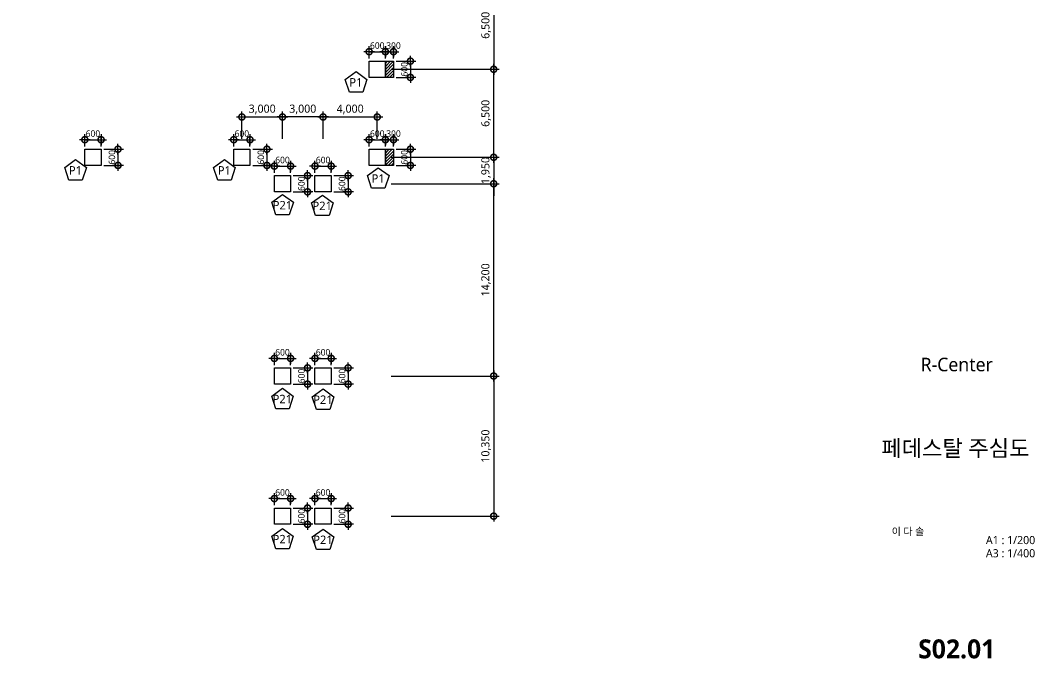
# Model space of a CAD drawing. Header units: millimetres. Extents: x 9929 to 330537, y 4940 to 105100.
# Drawn here: x 86133 to 161062, y 5874 to 53018 of the extents above; entities that cross this region are included whole.
import ezdxf
from ezdxf.enums import TextEntityAlignment as Align

# ---------------------------------------------------------------- set-up
doc = ezdxf.new("R2010")
doc.units = ezdxf.units.MM
doc.header["$LTSCALE"] = 150
doc.layers.get('DEFPOINTS').update_dxf_attribs({"color": 137})
for name, color, linetype in [('DIM', 7, 'Continuous'), ('DIM1', 7, 'Continuous'), ('S-COL', 2, 'Continuous'), ('SHT', 5, 'Continuous'), ('TEXT', 3, 'Continuous'), ('TITLE', 7, 'Continuous'), ('Z-COLUMN', 3, 'Continuous'), ('콘크리트 덧침 구간', 255, 'Continuous')]:
    doc.layers.add(name, color=color, linetype=linetype)
doc.styles.add('맑은고딕', font='malgun.ttf')
doc.styles.add('맑은고딕B', font='malgunbd.ttf')
doc.styles.add('스타일1', font='malgun.ttf')
doc.dimstyles.new('CJA', dxfattribs={"dimscale": 200, "dimtxt": 3, "dimasz": 1, "dimexe": 2, "dimexo": 3, "dimgap": 1, "dimtad": 1, "dimdec": 0, "dimzin": 1, "dimdsep": 46, "dimlunit": 6, "dimtxsty": '스타일1', "dimblk": 'GAUN-DOT', "dimcen": -2, "dimdle": 2, "dimclrd": 256, "dimclre": 256, "dimclrt": 3, "dimadec": 0, "dimazin": 0, "dimtfac": 1, "dimtdec": 0, "dimtix": 1, "dimtmove": 2, "dimatfit": 3, "dimldrblk": 'DOTSMALL', "dimfxl": 1, "dimtolj": 1, "dimtzin": 1, "dimarcsym": 0})
doc.dimstyles.new('GAUN0.5', dxfattribs={"dimscale": 200, "dimtxt": 2.4, "dimasz": 1, "dimexe": 1, "dimexo": 1, "dimgap": 1, "dimtad": 1, "dimdec": 0, "dimlfac": 0.5, "dimzin": 1, "dimdsep": 46, "dimlunit": 6, "dimtxsty": '맑은고딕', "dimblk": 'GAUN-DOT', "dimcen": -2, "dimdle": 2, "dimclrd": 256, "dimclre": 256, "dimclrt": 4, "dimadec": 0, "dimazin": 0, "dimtfac": 1, "dimtdec": 0, "dimtix": 1, "dimtmove": 2, "dimatfit": 3, "dimldrblk": 'DOTSMALL', "dimfxl": 1, "dimtolj": 1, "dimtzin": 1, "dimarcsym": 0})
pattern_1 = [(45, (-41500, -85900), (-112.2532, 112.2532), [])]

# ---------------------------------------------------------------- blocks, each defined once
blk = doc.blocks.new('_DotSmall')
at = {"color": 0, "linetype": 'ByBlock', "const_width": 0.5}
blk.add_lwpolyline([(-0.0625, 0, 1), (0.0625, 0, 1)], format="xyb", close=True, dxfattribs=at)
blk = doc.blocks.new('*D283')
at = {"layer": 'DEFPOINTS', "color": 0, "transparency": 16777216}
for p in [(112933, 55900), (112933, 49400), (121100, 49400)]:
    blk.add_point(p, dxfattribs=at)
at = {"layer": 'DIM', "color": 7, "lineweight": -2, "transparency": 16777216}
for p, q in [((121100, 56300), (121100, 49000)), ((113533, 55900), (121500, 55900)), ((113533, 49400), (121500, 49400))]:
    blk.add_line(p, q, dxfattribs=at)
at = {"layer": 'DIM', "color": 7, "lineweight": -2, "transparency": 16777216, "xscale": 900, "yscale": 900, "zscale": 900}
for p, rotation in [((121100, 55900), 90), ((121100, 49400), 270)]:
    blk.add_blockref('_DotSmall', p, dxfattribs=dict(at, rotation=rotation))
at = {"layer": 'DIM', "color": 3, "transparency": 16777216, "insert": (120540, 52650), "char_height": 600, "attachment_point": 5, "rotation": 90, "style": '스타일1'}
blk.add_mtext('\\A1;6,500', dxfattribs=at)
blk = doc.blocks.new('*D284')
at = {"layer": 'DEFPOINTS', "color": 0, "transparency": 16777216}
for p in [(112933, 49400), (121100, 49400), (112933, 42900)]:
    blk.add_point(p, dxfattribs=at)
at = {"layer": 'DIM', "color": 7, "lineweight": -2, "transparency": 16777216}
for p, q in [((121100, 42500), (121100, 49800)), ((113533, 49400), (121500, 49400)), ((113533, 42900), (121500, 42900))]:
    blk.add_line(p, q, dxfattribs=at)
at = {"layer": 'DIM', "color": 7, "lineweight": -2, "transparency": 16777216, "xscale": 900, "yscale": 900, "zscale": 900}
for p, rotation in [((121100, 49400), 90), ((121100, 42900), 270)]:
    blk.add_blockref('_DotSmall', p, dxfattribs=dict(at, rotation=rotation))
at = {"layer": 'DIM', "color": 3, "transparency": 16777216, "insert": (120540, 46150), "char_height": 600, "attachment_point": 5, "rotation": 90, "style": '스타일1'}
blk.add_mtext('\\A1;6,500', dxfattribs=at)
blk = doc.blocks.new('*D286')
at = {"layer": 'DEFPOINTS', "color": 0, "transparency": 16777216}
for p in [(112933, 42900), (112933, 40950), (121100, 40950)]:
    blk.add_point(p, dxfattribs=at)
at = {"layer": 'DIM', "color": 7, "lineweight": -2, "transparency": 16777216}
for p, q in [((121100, 42900), (121100, 43800)), ((113533, 42900), (121500, 42900)), ((121100, 42900), (121100, 40950)), ((113533, 40950), (121500, 40950)), ((121100, 40950), (121100, 40050))]:
    blk.add_line(p, q, dxfattribs=at)
at = {"layer": 'DIM', "color": 7, "lineweight": -2, "transparency": 16777216, "xscale": 900, "yscale": 900, "zscale": 900}
for p, rotation in [((121100, 42900), 270), ((121100, 40950), 90)]:
    blk.add_blockref('_DotSmall', p, dxfattribs=dict(at, rotation=rotation))
at = {"layer": 'DIM', "color": 3, "transparency": 16777216, "insert": (120538, 41925), "char_height": 600, "attachment_point": 5, "rotation": 90, "style": '스타일1'}
blk.add_mtext('\\A1;1,950', dxfattribs=at)
blk = doc.blocks.new('*D287')
at = {"layer": 'DEFPOINTS', "color": 0, "transparency": 16777216}
for p in [(112933, 40950), (121100, 40950), (112933, 26750)]:
    blk.add_point(p, dxfattribs=at)
at = {"layer": 'DIM', "color": 7, "lineweight": -2, "transparency": 16777216}
for p, q in [((121100, 26350), (121100, 41350)), ((113533, 40950), (121500, 40950)), ((113533, 26750), (121500, 26750))]:
    blk.add_line(p, q, dxfattribs=at)
at = {"layer": 'DIM', "color": 7, "lineweight": -2, "transparency": 16777216, "xscale": 900, "yscale": 900, "zscale": 900}
for p, rotation in [((121100, 40950), 90), ((121100, 26750), 270)]:
    blk.add_blockref('_DotSmall', p, dxfattribs=dict(at, rotation=rotation))
at = {"layer": 'DIM', "color": 3, "transparency": 16777216, "insert": (120538, 33850), "char_height": 600, "attachment_point": 5, "rotation": 90, "style": '스타일1'}
blk.add_mtext('\\A1;14,200', dxfattribs=at)
blk = doc.blocks.new('*D288')
at = {"layer": 'DEFPOINTS', "color": 0, "transparency": 16777216}
for p in [(112933, 26750), (112933, 16400), (121100, 16400)]:
    blk.add_point(p, dxfattribs=at)
at = {"layer": 'DIM', "color": 7, "lineweight": -2, "transparency": 16777216}
for p, q in [((121100, 27150), (121100, 16000)), ((113533, 26750), (121500, 26750)), ((113533, 16400), (121500, 16400))]:
    blk.add_line(p, q, dxfattribs=at)
at = {"layer": 'DIM', "color": 7, "lineweight": -2, "transparency": 16777216, "xscale": 900, "yscale": 900, "zscale": 900}
for p, rotation in [((121100, 26750), 90), ((121100, 16400), 270)]:
    blk.add_blockref('_DotSmall', p, dxfattribs=dict(at, rotation=rotation))
at = {"layer": 'DIM', "color": 3, "transparency": 16777216, "insert": (120538, 21575), "char_height": 600, "attachment_point": 5, "rotation": 90, "style": '스타일1'}
blk.add_mtext('\\A1;10,350', dxfattribs=at)
blk = doc.blocks.new('*D289')
at = {"layer": 'DEFPOINTS', "color": 0, "transparency": 16777216}
for p in [(112500, 45879), (108500, 43659), (112500, 43659)]:
    blk.add_point(p, dxfattribs=at)
at = {"layer": 'DIM', "color": 7, "lineweight": -2, "transparency": 16777216}
for p, q in [((108100, 45879), (112900, 45879)), ((108500, 44259), (108500, 46279)), ((112500, 44259), (112500, 46279))]:
    blk.add_line(p, q, dxfattribs=at)
at = {"layer": 'DIM', "color": 7, "lineweight": -2, "transparency": 16777216, "xscale": 900, "yscale": 900, "zscale": 900, "rotation": 180}
blk.add_blockref('_DotSmall', (108500, 45879), dxfattribs=at)
at = {"layer": 'DIM', "color": 7, "lineweight": -2, "transparency": 16777216, "xscale": 900, "yscale": 900, "zscale": 900}
blk.add_blockref('_DotSmall', (112500, 45879), dxfattribs=at)
at = {"layer": 'DIM', "color": 3, "transparency": 16777216, "insert": (110500, 46439), "char_height": 600, "attachment_point": 5, "style": '스타일1'}
blk.add_mtext('\\A1;4,000', dxfattribs=at)
blk = doc.blocks.new('*D290')
at = {"layer": 'DEFPOINTS', "color": 0, "transparency": 16777216}
for p in [(105500, 45879), (105500, 43659), (108500, 43659)]:
    blk.add_point(p, dxfattribs=at)
at = {"layer": 'DIM', "color": 7, "lineweight": -2, "transparency": 16777216}
for p, q in [((108900, 45879), (105100, 45879)), ((105500, 44259), (105500, 46279)), ((108500, 44259), (108500, 46279))]:
    blk.add_line(p, q, dxfattribs=at)
at = {"layer": 'DIM', "color": 7, "lineweight": -2, "transparency": 16777216, "xscale": 900, "yscale": 900, "zscale": 900, "rotation": 180}
blk.add_blockref('_DotSmall', (105500, 45879), dxfattribs=at)
at = {"layer": 'DIM', "color": 7, "lineweight": -2, "transparency": 16777216, "xscale": 900, "yscale": 900, "zscale": 900}
blk.add_blockref('_DotSmall', (108500, 45879), dxfattribs=at)
at = {"layer": 'DIM', "color": 3, "transparency": 16777216, "insert": (107000, 46439), "char_height": 600, "attachment_point": 5, "style": '스타일1'}
blk.add_mtext('\\A1;3,000', dxfattribs=at)
blk = doc.blocks.new('*D291')
at = {"layer": 'DEFPOINTS', "color": 0, "transparency": 16777216}
for p in [(105500, 45879), (102500, 43659), (105500, 43659)]:
    blk.add_point(p, dxfattribs=at)
at = {"layer": 'DIM', "color": 7, "lineweight": -2, "transparency": 16777216}
for p, q in [((102100, 45879), (105900, 45879)), ((102500, 44259), (102500, 46279)), ((105500, 44259), (105500, 46279))]:
    blk.add_line(p, q, dxfattribs=at)
at = {"layer": 'DIM', "color": 7, "lineweight": -2, "transparency": 16777216, "xscale": 900, "yscale": 900, "zscale": 900, "rotation": 180}
blk.add_blockref('_DotSmall', (102500, 45879), dxfattribs=at)
at = {"layer": 'DIM', "color": 7, "lineweight": -2, "transparency": 16777216, "xscale": 900, "yscale": 900, "zscale": 900}
blk.add_blockref('_DotSmall', (105500, 45879), dxfattribs=at)
at = {"layer": 'DIM', "color": 3, "transparency": 16777216, "insert": (104000, 46439), "char_height": 600, "attachment_point": 5, "style": '스타일1'}
blk.add_mtext('\\A1;3,000', dxfattribs=at)
blk = doc.blocks.new('PD-H')
at = {"layer": '콘크리트 덧침 구간'}
h = blk.add_hatch(dxfattribs=at)
h.set_pattern_fill('ANSI31', color=9, scale=50)
h.set_pattern_definition(pattern_1)
h.paths.add_polyline_path([(71600, 600), (72200, 600), (72200, -600), (71600, -600)])
h = blk.add_hatch(dxfattribs=at)
h.set_pattern_fill('ANSI31', color=9, scale=50)
h.set_pattern_definition(pattern_1)
h.paths.add_polyline_path([(71600, -3900), (72200, -3900), (72200, -5100), (71600, -5100)])
h = blk.add_hatch(dxfattribs=at)
h.set_pattern_fill('ANSI31', color=9, scale=50)
h.set_pattern_definition(pattern_1)
h.paths.add_polyline_path([(71600, -7900), (72200, -7900), (72200, -9100), (71600, -9100)])
h = blk.add_hatch(dxfattribs=at)
h.set_pattern_fill('ANSI31', color=9, scale=50)
h.set_pattern_definition(pattern_1)
h.paths.add_polyline_path([(71600, -12400), (72200, -12400), (72200, -13600), (71600, -13600)])
h = blk.add_hatch(dxfattribs=at)
h.set_pattern_fill('ANSI31', color=9, scale=50)
h.set_pattern_definition(pattern_1)
h.paths.add_polyline_path([(71600, -20900), (72200, -20900), (72200, -22100), (71600, -22100)])
h = blk.add_hatch(dxfattribs=at)
h.set_pattern_fill('ANSI31', color=9, scale=50)
h.set_pattern_definition(pattern_1)
h.paths.add_polyline_path([(71600, -29400), (72200, -29400), (72200, -30600), (71600, -30600)])
h = blk.add_hatch(dxfattribs=at)
h.set_pattern_fill('ANSI31', color=9, scale=50)
h.set_pattern_definition(pattern_1)
h.paths.add_polyline_path([(71600, -35900), (72200, -35900), (72200, -37100), (71600, -37100)])
h = blk.add_hatch(dxfattribs=at)
h.set_pattern_fill('ANSI31', color=9, scale=50)
h.set_pattern_definition([(45, (-41500, -128900), (-112.2532, 112.2532), [])])
h.paths.add_polyline_path([(71600, -42400), (72200, -42400), (72200, -43600), (71600, -43600)])
at = {"layer": 'S-COL'}
for points in [[(-600, 600), (600, 600), (600, -600), (-600, -600)], [(11400, 600), (12600, 600), (12600, -600), (11400, -600)], [(23400, 600), (24600, 600), (24600, -600), (23400, -600)], [(35400, 600), (36600, 600), (36600, -600), (35400, -600)], [(49400, 600), (50600, 600), (50600, -600), (49400, -600)], [(54900, 600), (56100, 600), (56100, -600), (54900, -600)], [(60400, 600), (61600, 600), (61600, -600), (60400, -600)], [(65400, 600), (66600, 600), (66600, -600), (65400, -600)], [(70400, 600), (71600, 600), (71600, -600), (70400, -600)], [(71600, 600), (72200, 600), (72200, -600), (71600, -600)], [(70400, -3900), (71600, -3900), (71600, -5100), (70400, -5100)], [(71600, -3900), (72200, -3900), (72200, -5100), (71600, -5100)], [(70400, -7900), (71600, -7900), (71600, -9100), (70400, -9100)], [(71600, -7900), (72200, -7900), (72200, -9100), (71600, -9100)], [(-600, -12400), (600, -12400), (600, -13600), (-600, -13600)], [(70400, -12400), (71600, -12400), (71600, -13600), (70400, -13600)], [(71600, -12400), (72200, -12400), (72200, -13600), (71600, -13600)], [(70400, -20900), (71600, -20900), (71600, -22100), (70400, -22100)], [(71600, -20900), (72200, -20900), (72200, -22100), (71600, -22100)], [(-600, -29400), (600, -29400), (600, -30600), (-600, -30600)], [(70400, -29400), (71600, -29400), (71600, -30600), (70400, -30600)], [(71600, -29400), (72200, -29400), (72200, -30600), (71600, -30600)], [(70400, -35900), (71600, -35900), (71600, -37100), (70400, -37100)], [(71600, -35900), (72200, -35900), (72200, -37100), (71600, -37100)], [(-600, -42400), (600, -42400), (600, -43600), (-600, -43600)], [(11400, -42400), (12600, -42400), (12600, -43600), (11400, -43600)], [(16100, -42400), (17300, -42400), (17300, -43600), (16100, -43600)], [(23400, -42400), (24600, -42400), (24600, -43600), (23400, -43600)], [(35400, -42400), (36600, -42400), (36600, -43600), (35400, -43600)], [(49400, -42400), (50600, -42400), (50600, -43600), (49400, -43600)], [(60400, -42400), (61600, -42400), (61600, -43600), (60400, -43600)], [(70400, -42400), (71600, -42400), (71600, -43600), (70400, -43600)], [(71600, -42400), (72200, -42400), (72200, -43600), (71600, -43600)], [(63400, -44350), (64600, -44350), (64600, -45550), (63400, -45550)], [(66400, -44350), (67600, -44350), (67600, -45550), (66400, -45550)], [(63400, -58550), (64600, -58550), (64600, -59750), (63400, -59750)], [(66400, -58550), (67600, -58550), (67600, -59750), (66400, -59750)], [(63400, -68900), (64600, -68900), (64600, -70100), (63400, -70100)], [(66400, -68900), (67600, -68900), (67600, -70100), (66400, -70100)]]:
    blk.add_lwpolyline(points, close=True, dxfattribs=at)
blk = doc.blocks.new('GAUN-DOT')
at = {"linetype": 'ByBlock'}
for p, q in [((2, 0), (-2, 0)), ((0, -2), (0, 2))]:
    blk.add_line(p, q, dxfattribs=at)
at = {"const_width": 2.25}
blk.add_lwpolyline([(0, 0.28125, 1), (0, -0.28125, 1)], format="xyb", close=True, dxfattribs=at)
blk = doc.blocks.new('*D334')
at = {"layer": 'DEFPOINTS', "color": 0, "transparency": 16777216}
for p in [(113100, 50700), (111900, 50000), (113100, 50000)]:
    blk.add_point(p, dxfattribs=at)
at = {"layer": 'DIM1', "lineweight": -2, "transparency": 16777216}
for p, q in [((111700, 50700), (111500, 50700)), ((111900, 50200), (111900, 50900)), ((111900, 50700), (113100, 50700)), ((113100, 50200), (113100, 50900)), ((113300, 50700), (113500, 50700))]:
    blk.add_line(p, q, dxfattribs=at)
at = {"layer": 'DIM1', "lineweight": -2, "transparency": 16777216, "xscale": 200, "yscale": 200, "zscale": 200}
blk.add_blockref('GAUN-DOT', (111900, 50700), dxfattribs=at)
at = {"layer": 'DIM1', "lineweight": -2, "transparency": 16777216, "xscale": 200, "yscale": 200, "zscale": 200, "rotation": 180}
blk.add_blockref('GAUN-DOT', (113100, 50700), dxfattribs=at)
at = {"layer": 'DIM1', "color": 4, "transparency": 16777216, "insert": (112500, 51148), "char_height": 480, "attachment_point": 5, "style": '맑은고딕'}
blk.add_mtext('\\A1;600', dxfattribs=at)
blk = doc.blocks.new('*D335')
at = {"layer": 'DEFPOINTS', "color": 0, "transparency": 16777216}
for p in [(113700, 50000), (113700, 48800), (114950, 48800)]:
    blk.add_point(p, dxfattribs=at)
at = {"layer": 'DIM1', "lineweight": -2, "transparency": 16777216}
for p, q in [((114950, 50200), (114950, 50400)), ((113900, 50000), (115150, 50000)), ((114950, 50000), (114950, 48800)), ((113900, 48800), (115150, 48800)), ((114950, 48600), (114950, 48400))]:
    blk.add_line(p, q, dxfattribs=at)
at = {"layer": 'DIM1', "lineweight": -2, "transparency": 16777216, "xscale": 200, "yscale": 200, "zscale": 200}
for p, rotation in [((114950, 50000), 270), ((114950, 48800), 90)]:
    blk.add_blockref('GAUN-DOT', p, dxfattribs=dict(at, rotation=rotation))
at = {"layer": 'DIM1', "color": 4, "transparency": 16777216, "insert": (114502, 49400), "char_height": 480, "attachment_point": 5, "rotation": 90, "style": '맑은고딕'}
blk.add_mtext('\\A1;600', dxfattribs=at)
blk = doc.blocks.new('*D336')
at = {"layer": 'DEFPOINTS', "color": 0, "transparency": 16777216}
for p in [(111900, 43500), (113100, 44200), (113100, 43500)]:
    blk.add_point(p, dxfattribs=at)
at = {"layer": 'DIM1', "lineweight": -2, "transparency": 16777216}
for p, q in [((111900, 43700), (111900, 44400)), ((113100, 43700), (113100, 44400)), ((111700, 44200), (111500, 44200)), ((111900, 44200), (113100, 44200)), ((113300, 44200), (113500, 44200))]:
    blk.add_line(p, q, dxfattribs=at)
at = {"layer": 'DIM1', "lineweight": -2, "transparency": 16777216, "xscale": 200, "yscale": 200, "zscale": 200}
blk.add_blockref('GAUN-DOT', (111900, 44200), dxfattribs=at)
at = {"layer": 'DIM1', "lineweight": -2, "transparency": 16777216, "xscale": 200, "yscale": 200, "zscale": 200, "rotation": 180}
blk.add_blockref('GAUN-DOT', (113100, 44200), dxfattribs=at)
at = {"layer": 'DIM1', "color": 4, "transparency": 16777216, "insert": (112500, 44648), "char_height": 480, "attachment_point": 5, "style": '맑은고딕'}
blk.add_mtext('\\A1;600', dxfattribs=at)
blk = doc.blocks.new('*D337')
at = {"layer": 'DEFPOINTS', "color": 0, "transparency": 16777216}
for p in [(113700, 43500), (113700, 42300), (114950, 42300)]:
    blk.add_point(p, dxfattribs=at)
at = {"layer": 'DIM1', "lineweight": -2, "transparency": 16777216}
for p, q in [((113900, 43500), (115150, 43500)), ((114950, 43700), (114950, 43900)), ((114950, 43500), (114950, 42300)), ((113900, 42300), (115150, 42300)), ((114950, 42100), (114950, 41900))]:
    blk.add_line(p, q, dxfattribs=at)
at = {"layer": 'DIM1', "lineweight": -2, "transparency": 16777216, "xscale": 200, "yscale": 200, "zscale": 200}
for p, rotation in [((114950, 43500), 270), ((114950, 42300), 90)]:
    blk.add_blockref('GAUN-DOT', p, dxfattribs=dict(at, rotation=rotation))
at = {"layer": 'DIM1', "color": 4, "transparency": 16777216, "insert": (114502, 42900), "char_height": 480, "attachment_point": 5, "rotation": 90, "style": '맑은고딕'}
blk.add_mtext('\\A1;600', dxfattribs=at)
blk = doc.blocks.new('*D338')
at = {"layer": 'DEFPOINTS', "color": 0, "transparency": 16777216}
for p in [(109100, 42250), (107900, 41550), (109100, 41550)]:
    blk.add_point(p, dxfattribs=at)
at = {"layer": 'DIM1', "lineweight": -2, "transparency": 16777216}
for p, q in [((107700, 42250), (107500, 42250)), ((107900, 41750), (107900, 42450)), ((107900, 42250), (109100, 42250)), ((109100, 41750), (109100, 42450)), ((109300, 42250), (109500, 42250))]:
    blk.add_line(p, q, dxfattribs=at)
at = {"layer": 'DIM1', "lineweight": -2, "transparency": 16777216, "xscale": 200, "yscale": 200, "zscale": 200}
blk.add_blockref('GAUN-DOT', (107900, 42250), dxfattribs=at)
at = {"layer": 'DIM1', "lineweight": -2, "transparency": 16777216, "xscale": 200, "yscale": 200, "zscale": 200, "rotation": 180}
blk.add_blockref('GAUN-DOT', (109100, 42250), dxfattribs=at)
at = {"layer": 'DIM1', "color": 4, "transparency": 16777216, "insert": (108500, 42698), "char_height": 480, "attachment_point": 5, "style": '맑은고딕'}
blk.add_mtext('\\A1;600', dxfattribs=at)
blk = doc.blocks.new('*D339')
at = {"layer": 'DEFPOINTS', "color": 0, "transparency": 16777216}
for p in [(109100, 41550), (109100, 40350), (110350, 40350)]:
    blk.add_point(p, dxfattribs=at)
at = {"layer": 'DIM1', "lineweight": -2, "transparency": 16777216}
for p, q in [((109300, 41550), (110550, 41550)), ((110350, 41750), (110350, 41950)), ((110350, 41550), (110350, 40350)), ((109300, 40350), (110550, 40350)), ((110350, 40150), (110350, 39950))]:
    blk.add_line(p, q, dxfattribs=at)
at = {"layer": 'DIM1', "lineweight": -2, "transparency": 16777216, "xscale": 200, "yscale": 200, "zscale": 200}
for p, rotation in [((110350, 41550), 270), ((110350, 40350), 90)]:
    blk.add_blockref('GAUN-DOT', p, dxfattribs=dict(at, rotation=rotation))
at = {"layer": 'DIM1', "color": 4, "transparency": 16777216, "insert": (109902, 40950), "char_height": 480, "attachment_point": 5, "rotation": 90, "style": '맑은고딕'}
blk.add_mtext('\\A1;600', dxfattribs=at)
blk = doc.blocks.new('*D340')
at = {"layer": 'DEFPOINTS', "color": 0, "transparency": 16777216}
for p in [(106100, 42250), (104900, 41550), (106100, 41550)]:
    blk.add_point(p, dxfattribs=at)
at = {"layer": 'DIM1', "lineweight": -2, "transparency": 16777216}
for p, q in [((104700, 42250), (104500, 42250)), ((104900, 41750), (104900, 42450)), ((104900, 42250), (106100, 42250)), ((106100, 41750), (106100, 42450)), ((106300, 42250), (106500, 42250))]:
    blk.add_line(p, q, dxfattribs=at)
at = {"layer": 'DIM1', "lineweight": -2, "transparency": 16777216, "xscale": 200, "yscale": 200, "zscale": 200}
blk.add_blockref('GAUN-DOT', (104900, 42250), dxfattribs=at)
at = {"layer": 'DIM1', "lineweight": -2, "transparency": 16777216, "xscale": 200, "yscale": 200, "zscale": 200, "rotation": 180}
blk.add_blockref('GAUN-DOT', (106100, 42250), dxfattribs=at)
at = {"layer": 'DIM1', "color": 4, "transparency": 16777216, "insert": (105500, 42698), "char_height": 480, "attachment_point": 5, "style": '맑은고딕'}
blk.add_mtext('\\A1;600', dxfattribs=at)
blk = doc.blocks.new('*D341')
at = {"layer": 'DEFPOINTS', "color": 0, "transparency": 16777216}
for p in [(106100, 41550), (106100, 40350), (107350, 40350)]:
    blk.add_point(p, dxfattribs=at)
at = {"layer": 'DIM1', "lineweight": -2, "transparency": 16777216}
for p, q in [((106300, 41550), (107550, 41550)), ((107350, 41750), (107350, 41950)), ((107350, 41550), (107350, 40350)), ((106300, 40350), (107550, 40350)), ((107350, 40150), (107350, 39950))]:
    blk.add_line(p, q, dxfattribs=at)
at = {"layer": 'DIM1', "lineweight": -2, "transparency": 16777216, "xscale": 200, "yscale": 200, "zscale": 200}
for p, rotation in [((107350, 41550), 270), ((107350, 40350), 90)]:
    blk.add_blockref('GAUN-DOT', p, dxfattribs=dict(at, rotation=rotation))
at = {"layer": 'DIM1', "color": 4, "transparency": 16777216, "insert": (106902, 40950), "char_height": 480, "attachment_point": 5, "rotation": 90, "style": '맑은고딕'}
blk.add_mtext('\\A1;600', dxfattribs=at)
blk = doc.blocks.new('*D342')
at = {"layer": 'DEFPOINTS', "color": 0, "transparency": 16777216}
for p in [(101900, 43500), (103100, 44200), (103100, 43500)]:
    blk.add_point(p, dxfattribs=at)
at = {"layer": 'DIM1', "lineweight": -2, "transparency": 16777216}
for p, q in [((101900, 43700), (101900, 44400)), ((103100, 43700), (103100, 44400)), ((101700, 44200), (101500, 44200)), ((101900, 44200), (103100, 44200)), ((103300, 44200), (103500, 44200))]:
    blk.add_line(p, q, dxfattribs=at)
at = {"layer": 'DIM1', "lineweight": -2, "transparency": 16777216, "xscale": 200, "yscale": 200, "zscale": 200}
blk.add_blockref('GAUN-DOT', (101900, 44200), dxfattribs=at)
at = {"layer": 'DIM1', "lineweight": -2, "transparency": 16777216, "xscale": 200, "yscale": 200, "zscale": 200, "rotation": 180}
blk.add_blockref('GAUN-DOT', (103100, 44200), dxfattribs=at)
at = {"layer": 'DIM1', "color": 4, "transparency": 16777216, "insert": (102500, 44648), "char_height": 480, "attachment_point": 5, "style": '맑은고딕'}
blk.add_mtext('\\A1;600', dxfattribs=at)
blk = doc.blocks.new('*D343')
at = {"layer": 'DEFPOINTS', "color": 0, "transparency": 16777216}
for p in [(103100, 43500), (103100, 42300), (104350, 42300)]:
    blk.add_point(p, dxfattribs=at)
at = {"layer": 'DIM1', "lineweight": -2, "transparency": 16777216}
for p, q in [((103300, 43500), (104550, 43500)), ((104350, 43700), (104350, 43900)), ((104350, 43500), (104350, 42300)), ((103300, 42300), (104550, 42300)), ((104350, 42100), (104350, 41900))]:
    blk.add_line(p, q, dxfattribs=at)
at = {"layer": 'DIM1', "lineweight": -2, "transparency": 16777216, "xscale": 200, "yscale": 200, "zscale": 200}
for p, rotation in [((104350, 43500), 270), ((104350, 42300), 90)]:
    blk.add_blockref('GAUN-DOT', p, dxfattribs=dict(at, rotation=rotation))
at = {"layer": 'DIM1', "color": 4, "transparency": 16777216, "insert": (103902, 42900), "char_height": 480, "attachment_point": 5, "rotation": 90, "style": '맑은고딕'}
blk.add_mtext('\\A1;600', dxfattribs=at)
blk = doc.blocks.new('*D344')
at = {"layer": 'DEFPOINTS', "color": 0, "transparency": 16777216}
for p in [(90900, 43500), (92100, 44200), (92100, 43500)]:
    blk.add_point(p, dxfattribs=at)
at = {"layer": 'DIM1', "lineweight": -2, "transparency": 16777216}
for p, q in [((90900, 43700), (90900, 44400)), ((92100, 43700), (92100, 44400)), ((90700, 44200), (90500, 44200)), ((90900, 44200), (92100, 44200)), ((92300, 44200), (92500, 44200))]:
    blk.add_line(p, q, dxfattribs=at)
at = {"layer": 'DIM1', "lineweight": -2, "transparency": 16777216, "xscale": 200, "yscale": 200, "zscale": 200}
blk.add_blockref('GAUN-DOT', (90900, 44200), dxfattribs=at)
at = {"layer": 'DIM1', "lineweight": -2, "transparency": 16777216, "xscale": 200, "yscale": 200, "zscale": 200, "rotation": 180}
blk.add_blockref('GAUN-DOT', (92100, 44200), dxfattribs=at)
at = {"layer": 'DIM1', "color": 4, "transparency": 16777216, "insert": (91500, 44648), "char_height": 480, "attachment_point": 5, "style": '맑은고딕'}
blk.add_mtext('\\A1;600', dxfattribs=at)
blk = doc.blocks.new('*D345')
at = {"layer": 'DEFPOINTS', "color": 0, "transparency": 16777216}
for p in [(92100, 43500), (92100, 42300), (93350, 42300)]:
    blk.add_point(p, dxfattribs=at)
at = {"layer": 'DIM1', "lineweight": -2, "transparency": 16777216}
for p, q in [((92300, 43500), (93550, 43500)), ((93350, 43700), (93350, 43900)), ((93350, 43500), (93350, 42300)), ((92300, 42300), (93550, 42300)), ((93350, 42100), (93350, 41900))]:
    blk.add_line(p, q, dxfattribs=at)
at = {"layer": 'DIM1', "lineweight": -2, "transparency": 16777216, "xscale": 200, "yscale": 200, "zscale": 200}
for p, rotation in [((93350, 43500), 270), ((93350, 42300), 90)]:
    blk.add_blockref('GAUN-DOT', p, dxfattribs=dict(at, rotation=rotation))
at = {"layer": 'DIM1', "color": 4, "transparency": 16777216, "insert": (92902, 42900), "char_height": 480, "attachment_point": 5, "rotation": 90, "style": '맑은고딕'}
blk.add_mtext('\\A1;600', dxfattribs=at)
blk = doc.blocks.new('*D360')
at = {"layer": 'DEFPOINTS', "color": 0, "transparency": 16777216}
for p in [(106100, 28050), (104900, 27350), (106100, 27350)]:
    blk.add_point(p, dxfattribs=at)
at = {"layer": 'DIM1', "lineweight": -2, "transparency": 16777216}
for p, q in [((104700, 28050), (104500, 28050)), ((104900, 27550), (104900, 28250)), ((104900, 28050), (106100, 28050)), ((106100, 27550), (106100, 28250)), ((106300, 28050), (106500, 28050))]:
    blk.add_line(p, q, dxfattribs=at)
at = {"layer": 'DIM1', "lineweight": -2, "transparency": 16777216, "xscale": 200, "yscale": 200, "zscale": 200}
blk.add_blockref('GAUN-DOT', (104900, 28050), dxfattribs=at)
at = {"layer": 'DIM1', "lineweight": -2, "transparency": 16777216, "xscale": 200, "yscale": 200, "zscale": 200, "rotation": 180}
blk.add_blockref('GAUN-DOT', (106100, 28050), dxfattribs=at)
at = {"layer": 'DIM1', "color": 4, "transparency": 16777216, "insert": (105500, 28498), "char_height": 480, "attachment_point": 5, "style": '맑은고딕'}
blk.add_mtext('\\A1;600', dxfattribs=at)
blk = doc.blocks.new('*D361')
at = {"layer": 'DEFPOINTS', "color": 0, "transparency": 16777216}
for p in [(106100, 27350), (106100, 26150), (107350, 26150)]:
    blk.add_point(p, dxfattribs=at)
at = {"layer": 'DIM1', "lineweight": -2, "transparency": 16777216}
for p, q in [((107350, 27550), (107350, 27750)), ((106300, 27350), (107550, 27350)), ((107350, 27350), (107350, 26150)), ((106300, 26150), (107550, 26150)), ((107350, 25950), (107350, 25750))]:
    blk.add_line(p, q, dxfattribs=at)
at = {"layer": 'DIM1', "lineweight": -2, "transparency": 16777216, "xscale": 200, "yscale": 200, "zscale": 200}
for p, rotation in [((107350, 27350), 270), ((107350, 26150), 90)]:
    blk.add_blockref('GAUN-DOT', p, dxfattribs=dict(at, rotation=rotation))
at = {"layer": 'DIM1', "color": 4, "transparency": 16777216, "insert": (106902, 26750), "char_height": 480, "attachment_point": 5, "rotation": 90, "style": '맑은고딕'}
blk.add_mtext('\\A1;600', dxfattribs=at)
blk = doc.blocks.new('*D362')
at = {"layer": 'DEFPOINTS', "color": 0, "transparency": 16777216}
for p in [(109100, 28050), (107900, 27350), (109100, 27350)]:
    blk.add_point(p, dxfattribs=at)
at = {"layer": 'DIM1', "lineweight": -2, "transparency": 16777216}
for p, q in [((107700, 28050), (107500, 28050)), ((107900, 27550), (107900, 28250)), ((107900, 28050), (109100, 28050)), ((109100, 27550), (109100, 28250)), ((109300, 28050), (109500, 28050))]:
    blk.add_line(p, q, dxfattribs=at)
at = {"layer": 'DIM1', "lineweight": -2, "transparency": 16777216, "xscale": 200, "yscale": 200, "zscale": 200}
blk.add_blockref('GAUN-DOT', (107900, 28050), dxfattribs=at)
at = {"layer": 'DIM1', "lineweight": -2, "transparency": 16777216, "xscale": 200, "yscale": 200, "zscale": 200, "rotation": 180}
blk.add_blockref('GAUN-DOT', (109100, 28050), dxfattribs=at)
at = {"layer": 'DIM1', "color": 4, "transparency": 16777216, "insert": (108500, 28498), "char_height": 480, "attachment_point": 5, "style": '맑은고딕'}
blk.add_mtext('\\A1;600', dxfattribs=at)
blk = doc.blocks.new('*D363')
at = {"layer": 'DEFPOINTS', "color": 0, "transparency": 16777216}
for p in [(109100, 27350), (109100, 26150), (110350, 26150)]:
    blk.add_point(p, dxfattribs=at)
at = {"layer": 'DIM1', "lineweight": -2, "transparency": 16777216}
for p, q in [((110350, 27550), (110350, 27750)), ((109300, 27350), (110550, 27350)), ((110350, 27350), (110350, 26150)), ((109300, 26150), (110550, 26150)), ((110350, 25950), (110350, 25750))]:
    blk.add_line(p, q, dxfattribs=at)
at = {"layer": 'DIM1', "lineweight": -2, "transparency": 16777216, "xscale": 200, "yscale": 200, "zscale": 200}
for p, rotation in [((110350, 27350), 270), ((110350, 26150), 90)]:
    blk.add_blockref('GAUN-DOT', p, dxfattribs=dict(at, rotation=rotation))
at = {"layer": 'DIM1', "color": 4, "transparency": 16777216, "insert": (109902, 26750), "char_height": 480, "attachment_point": 5, "rotation": 90, "style": '맑은고딕'}
blk.add_mtext('\\A1;600', dxfattribs=at)
blk = doc.blocks.new('*D364')
at = {"layer": 'DEFPOINTS', "color": 0, "transparency": 16777216}
for p in [(106100, 17700), (104900, 17000), (106100, 17000)]:
    blk.add_point(p, dxfattribs=at)
at = {"layer": 'DIM1', "lineweight": -2, "transparency": 16777216}
for p, q in [((104700, 17700), (104500, 17700)), ((104900, 17200), (104900, 17900)), ((104900, 17700), (106100, 17700)), ((106100, 17200), (106100, 17900)), ((106300, 17700), (106500, 17700))]:
    blk.add_line(p, q, dxfattribs=at)
at = {"layer": 'DIM1', "lineweight": -2, "transparency": 16777216, "xscale": 200, "yscale": 200, "zscale": 200}
blk.add_blockref('GAUN-DOT', (104900, 17700), dxfattribs=at)
at = {"layer": 'DIM1', "lineweight": -2, "transparency": 16777216, "xscale": 200, "yscale": 200, "zscale": 200, "rotation": 180}
blk.add_blockref('GAUN-DOT', (106100, 17700), dxfattribs=at)
at = {"layer": 'DIM1', "color": 4, "transparency": 16777216, "insert": (105500, 18148), "char_height": 480, "attachment_point": 5, "style": '맑은고딕'}
blk.add_mtext('\\A1;600', dxfattribs=at)
blk = doc.blocks.new('*D365')
at = {"layer": 'DEFPOINTS', "color": 0, "transparency": 16777216}
for p in [(106100, 17000), (106100, 15800), (107350, 15800)]:
    blk.add_point(p, dxfattribs=at)
at = {"layer": 'DIM1', "lineweight": -2, "transparency": 16777216}
for p, q in [((107350, 17200), (107350, 17400)), ((106300, 17000), (107550, 17000)), ((107350, 17000), (107350, 15800)), ((106300, 15800), (107550, 15800)), ((107350, 15600), (107350, 15400))]:
    blk.add_line(p, q, dxfattribs=at)
at = {"layer": 'DIM1', "lineweight": -2, "transparency": 16777216, "xscale": 200, "yscale": 200, "zscale": 200}
for p, rotation in [((107350, 17000), 270), ((107350, 15800), 90)]:
    blk.add_blockref('GAUN-DOT', p, dxfattribs=dict(at, rotation=rotation))
at = {"layer": 'DIM1', "color": 4, "transparency": 16777216, "insert": (106902, 16400), "char_height": 480, "attachment_point": 5, "rotation": 90, "style": '맑은고딕'}
blk.add_mtext('\\A1;600', dxfattribs=at)
blk = doc.blocks.new('*D366')
at = {"layer": 'DEFPOINTS', "color": 0, "transparency": 16777216}
for p in [(109100, 17700), (107900, 17000), (109100, 17000)]:
    blk.add_point(p, dxfattribs=at)
at = {"layer": 'DIM1', "lineweight": -2, "transparency": 16777216}
for p, q in [((107700, 17700), (107500, 17700)), ((107900, 17200), (107900, 17900)), ((107900, 17700), (109100, 17700)), ((109100, 17200), (109100, 17900)), ((109300, 17700), (109500, 17700))]:
    blk.add_line(p, q, dxfattribs=at)
at = {"layer": 'DIM1', "lineweight": -2, "transparency": 16777216, "xscale": 200, "yscale": 200, "zscale": 200}
blk.add_blockref('GAUN-DOT', (107900, 17700), dxfattribs=at)
at = {"layer": 'DIM1', "lineweight": -2, "transparency": 16777216, "xscale": 200, "yscale": 200, "zscale": 200, "rotation": 180}
blk.add_blockref('GAUN-DOT', (109100, 17700), dxfattribs=at)
at = {"layer": 'DIM1', "color": 4, "transparency": 16777216, "insert": (108500, 18148), "char_height": 480, "attachment_point": 5, "style": '맑은고딕'}
blk.add_mtext('\\A1;600', dxfattribs=at)
blk = doc.blocks.new('*D367')
at = {"layer": 'DEFPOINTS', "color": 0, "transparency": 16777216}
for p in [(109100, 17000), (109100, 15800), (110350, 15800)]:
    blk.add_point(p, dxfattribs=at)
at = {"layer": 'DIM1', "lineweight": -2, "transparency": 16777216}
for p, q in [((110350, 17200), (110350, 17400)), ((109300, 17000), (110550, 17000)), ((110350, 17000), (110350, 15800)), ((109300, 15800), (110550, 15800)), ((110350, 15600), (110350, 15400))]:
    blk.add_line(p, q, dxfattribs=at)
at = {"layer": 'DIM1', "lineweight": -2, "transparency": 16777216, "xscale": 200, "yscale": 200, "zscale": 200}
for p, rotation in [((110350, 17000), 270), ((110350, 15800), 90)]:
    blk.add_blockref('GAUN-DOT', p, dxfattribs=dict(at, rotation=rotation))
at = {"layer": 'DIM1', "color": 4, "transparency": 16777216, "insert": (109902, 16400), "char_height": 480, "attachment_point": 5, "rotation": 90, "style": '맑은고딕'}
blk.add_mtext('\\A1;600', dxfattribs=at)
blk = doc.blocks.new('TITLE')
at = {"layer": 'TITLE', "style": '스타일1'}
for tag, height, p in [('동명칭', 6, (776.77, -457.26)), ('SCALE-A1', 3, (797.5, -522)), ('SCALE-A3', 3, (797.5, -527)), ('DATA', 3, (797.5, -540))]:
    blk.add_attdef(tag, text='', height=height, dxfattribs=at).set_placement(p, align=Align.MIDDLE)
for tag, height, p in [('TITLE1', 6, (776.5, -479.4)), ('TITLE4', 6, (776.5, -484.39)), ('TITLE2', 6, (776.5, -489)), ('TITLE5', 6, (776.5, -493.99)), ('TITLE3', 6, (776.5, -498.7)), ('NAME-1', 3, (760.16, -517.5)), ('NAME-2', 3, (760.16, -526.5)), ('A0.00', 7, (776.5, -561))]:
    blk.add_attdef(tag, text='', height=height, dxfattribs=at).set_placement(p, align=Align.MIDDLE_CENTER)
blk = doc.blocks.new('*D277')
at = {"layer": 'DEFPOINTS', "color": 0, "transparency": 16777216}
for p in [(113700, 50700), (113100, 50000), (113700, 50000)]:
    blk.add_point(p, dxfattribs=at)
at = {"layer": 'DIM1', "lineweight": -2, "transparency": 16777216}
for p, q in [((112900, 50700), (112700, 50700)), ((113100, 50200), (113100, 50900)), ((113100, 50700), (113700, 50700)), ((113700, 50200), (113700, 50900)), ((113900, 50700), (114100, 50700))]:
    blk.add_line(p, q, dxfattribs=at)
at = {"layer": 'DIM1', "lineweight": -2, "transparency": 16777216, "xscale": 200, "yscale": 200, "zscale": 200}
blk.add_blockref('GAUN-DOT', (113100, 50700), dxfattribs=at)
at = {"layer": 'DIM1', "lineweight": -2, "transparency": 16777216, "xscale": 200, "yscale": 200, "zscale": 200, "rotation": 180}
blk.add_blockref('GAUN-DOT', (113700, 50700), dxfattribs=at)
at = {"layer": 'DIM1', "color": 4, "transparency": 16777216, "insert": (113700, 51148), "char_height": 480, "attachment_point": 5, "style": '맑은고딕'}
blk.add_mtext('\\A1;300', dxfattribs=at)
blk = doc.blocks.new('*D278')
at = {"layer": 'DEFPOINTS', "color": 0, "transparency": 16777216}
for p in [(113100, 43500), (113700, 44200), (113700, 43500)]:
    blk.add_point(p, dxfattribs=at)
at = {"layer": 'DIM1', "lineweight": -2, "transparency": 16777216}
for p, q in [((113100, 43700), (113100, 44400)), ((113700, 43700), (113700, 44400)), ((112900, 44200), (112700, 44200)), ((113100, 44200), (113700, 44200)), ((113900, 44200), (114100, 44200))]:
    blk.add_line(p, q, dxfattribs=at)
at = {"layer": 'DIM1', "lineweight": -2, "transparency": 16777216, "xscale": 200, "yscale": 200, "zscale": 200}
blk.add_blockref('GAUN-DOT', (113100, 44200), dxfattribs=at)
at = {"layer": 'DIM1', "lineweight": -2, "transparency": 16777216, "xscale": 200, "yscale": 200, "zscale": 200, "rotation": 180}
blk.add_blockref('GAUN-DOT', (113700, 44200), dxfattribs=at)
at = {"layer": 'DIM1', "color": 4, "transparency": 16777216, "insert": (113700, 44648), "char_height": 480, "attachment_point": 5, "style": '맑은고딕'}
blk.add_mtext('\\A1;300', dxfattribs=at)

msp = doc.modelspace()

# ---------------------------------------------------------------- linework, layer by layer
at = {"layer": 'Z-COLUMN', "color": 6, "elevation": 1998360}
for points in [[(110934.7, 49231.1), (111733.2, 48651), (111428.2, 47712.3), (110441.2, 47712.3), (110136.2, 48651)], [(90214.7, 42731.1), (91013.2, 42151), (90708.2, 41212.3), (89721.2, 41212.3), (89416.2, 42151)], [(101214.7, 42731.1), (102013.2, 42151), (101708.2, 41212.3), (100721.2, 41212.3), (100416.2, 42151)], [(112574.7, 42131.1), (113373.2, 41551), (113068.2, 40612.3), (112081.2, 40612.3), (111776.2, 41551)], [(105507.1, 40160.2), (106305.6, 39580.1), (106000.6, 38641.4), (105013.6, 38641.4), (104708.6, 39580.1)], [(108443.6, 40110.2), (109242.1, 39530.1), (108937.1, 38591.4), (107950, 38591.4), (107645, 39530.1)]]:
    msp.add_lwpolyline(points, close=True, dxfattribs=at)
at = {"layer": 'Z-COLUMN', "color": 6}
for points in [[(105500, 25850), (106298.5, 25269.8), (105993.5, 24331.1), (105006.5, 24331.1), (104701.5, 25269.8)], [(108500, 25800), (109298.5, 25219.8), (108993.5, 24281.1), (108006.5, 24281.1), (107701.5, 25219.8)], [(105500, 15500), (106298.5, 14919.8), (105993.5, 13981.1), (105006.5, 13981.1), (104701.5, 14919.8)], [(108500, 15450), (109298.5, 14869.8), (108993.5, 13931.1), (108006.5, 13931.1), (107701.5, 14869.8)]]:
    msp.add_lwpolyline(points, close=True, dxfattribs=at)

# ---------------------------------------------------------------- block references
at = {"layer": 'DIM1'}
msp.add_blockref('PD-H', (41500, 85900), dxfattribs=at)
at = {"layer": 'TEXT'}
ref = msp.add_blockref('TITLE', (1.9, -0.5), dxfattribs=dict(at, xscale=200, yscale=200, zscale=200))
ref.add_attrib('TITLE2', '페데스탈 주심도', dxfattribs={"layer": 'SHT', "color": 4, "height": 1200, "style": '맑은고딕B'}).set_placement((155202, 21416.7), align=Align.MIDDLE_CENTER)
ref.add_attrib('NAME-1', '이 다 솔', dxfattribs={"color": 3, "height": 540, "style": '맑은고딕'}).set_placement((150501.9, 15266), align=Align.MIDDLE_LEFT)
ref.add_attrib('SCALE-A1', 'A1 : 1/200', dxfattribs={"layer": 'SHT', "color": 3, "height": 600, "style": '맑은고딕'}).set_placement((159280.2, 14633.9), align=Align.MIDDLE)
ref.add_attrib('SCALE-A3', 'A3 : 1/400', dxfattribs={"layer": 'SHT', "color": 3, "height": 600, "style": '맑은고딕'}).set_placement((159280.2, 13661.1), align=Align.MIDDLE)
ref.add_attrib('A0.00', 'S02.01', dxfattribs={"layer": 'SHT', "color": 4, "height": 1400, "style": '맑은고딕B'}).set_placement((155301.9, 6599.5), align=Align.MIDDLE_CENTER)

# ---------------------------------------------------------------- texts
at = {"layer": 'TEXT', "style": '스타일1'}
msp.add_text('R-Center', height=1000, dxfattribs=at).set_placement((155300, 27600), align=Align.MIDDLE_CENTER)
at = {"layer": 'Z-COLUMN', "style": '스타일1'}
for s, p in [('P1', (110924, 48432.9, 0)), ('P1', (90204, 41932.9, 0)), ('P1', (101204, 41932.9, 0)), ('P1', (112564, 41332.9, 0)), ('P21', (105496.4, 39362, 0)), ('P21', (108432.9, 39312, 0)), ('P21', (105489.3, 25051.7, -1998360)), ('P21', (108489.3, 25001.7, -1998360)), ('P21', (105489.3, 14701.7, -1998360)), ('P21', (108489.3, 14651.7, -1998360))]:
    msp.add_text(s, height=630, dxfattribs=at).set_placement(p, align=Align.MIDDLE_CENTER)

# ---------------------------------------------------------------- dimensions: what is measured, and where the dimension line sits
at = {"layer": 'DIM'}
for base, p1, p2, angle, override, picture, middle in [((121100, 49400), (112933, 55900), (112933, 49400), 270, {"dimscale": 200, "dimtxt": 3, "dimasz": 4.5, "dimtxsty": '스타일1', "dimblk1": 'DotSmall', "dimblk2": 'DotSmall', "dimsah": 1, "dimdle": 2, "dimclrd": 7, "dimclre": 7}, '*D283', (120539.7, 52650)), ((121100, 49400), (112933, 42900), (112933, 49400), 90, {"dimscale": 200, "dimtxt": 3, "dimasz": 4.5, "dimtxsty": '스타일1', "dimblk1": 'DotSmall', "dimblk2": 'DotSmall', "dimsah": 1, "dimdle": 2, "dimclrd": 7, "dimclre": 7}, '*D284', (120539.7, 46150)), ((105500, 45879), (108500, 43658.8), (105500, 43658.8), 180, {"dimasz": 4.5, "dimblk1": 'DotSmall', "dimblk2": 'DotSmall', "dimsah": 1, "dimclrd": 7, "dimclre": 7}, '*D290', (107000, 46439.4)), ((121100, 40950), (112933, 42900), (112933, 40950), 270, {"dimscale": 200, "dimtxt": 3, "dimasz": 4.5, "dimtxsty": '스타일1', "dimblk1": 'DotSmall', "dimblk2": 'DotSmall', "dimsah": 1, "dimdle": 2, "dimclrd": 7, "dimclre": 7}, '*D286', (120538, 41925)), ((121100, 40950), (112933, 26750), (112933, 40950), 90, {"dimscale": 200, "dimtxt": 3, "dimasz": 4.5, "dimtxsty": '스타일1', "dimblk1": 'DotSmall', "dimblk2": 'DotSmall', "dimsah": 1, "dimdle": 2, "dimclrd": 7, "dimclre": 7}, '*D287', (120538, 33850)), ((121100, 16400), (112933, 26750), (112933, 16400), 270, {"dimscale": 200, "dimtxt": 3, "dimasz": 4.5, "dimtxsty": '스타일1', "dimblk1": 'DotSmall', "dimblk2": 'DotSmall', "dimsah": 1, "dimdle": 2, "dimclrd": 7, "dimclre": 7}, '*D288', (120538, 21575))]:
    dim = msp.add_linear_dim(base=base, p1=p1, p2=p2, angle=angle, dimstyle='CJA', override=override, dxfattribs=at)
    dim.commit()
    dim.dimension.update_dxf_attribs({"geometry": picture, "text_midpoint": middle})
for base, p1, p2, picture, middle in [((105500, 45879), (102500, 43658.8), (105500, 43658.8), '*D291', (104000, 46439.4)), ((112500, 45879), (108500, 43658.8), (112500, 43658.8), '*D289', (110500, 46439.4))]:
    dim = msp.add_linear_dim(base=base, p1=p1, p2=p2, dimstyle='CJA', override={"dimasz": 4.5, "dimblk1": 'DotSmall', "dimblk2": 'DotSmall', "dimsah": 1, "dimclrd": 7, "dimclre": 7}, dxfattribs=at)
    dim.commit()
    dim.dimension.update_dxf_attribs({"geometry": picture, "text_midpoint": middle})
at = {"layer": 'DIM1'}
for base, p1, p2, picture, middle in [((113100, 50700), (111900, 50000), (113100, 50000), '*D334', (112500, 51148)), ((92100, 44200), (90900, 43500), (92100, 43500), '*D344', (91500, 44648)), ((103100, 44200), (101900, 43500), (103100, 43500), '*D342', (102500, 44648)), ((113100, 44200), (111900, 43500), (113100, 43500), '*D336', (112500, 44648)), ((106100, 42250), (104900, 41550), (106100, 41550), '*D340', (105500, 42698)), ((109100, 42250), (107900, 41550), (109100, 41550), '*D338', (108500, 42698)), ((106100, 28050), (104900, 27350), (106100, 27350), '*D360', (105500, 28498)), ((109100, 28050), (107900, 27350), (109100, 27350), '*D362', (108500, 28498)), ((106100, 17700), (104900, 17000), (106100, 17000), '*D364', (105500, 18148)), ((109100, 17700), (107900, 17000), (109100, 17000), '*D366', (108500, 18148))]:
    dim = msp.add_linear_dim(base=base, p1=p1, p2=p2, dimstyle='GAUN0.5', dxfattribs=at)
    dim.commit()
    dim.dimension.update_dxf_attribs({"geometry": picture, "text_midpoint": middle})
for base, p1, p2, picture, middle in [((113700, 50700), (113100, 50000), (113700, 50000), '*D277', (113700, 51148)), ((113700, 44200), (113100, 43500), (113700, 43500), '*D278', (113700, 44648))]:
    dim = msp.add_linear_dim(base=base, p1=p1, p2=p2, dimstyle='GAUN0.5', dxfattribs=at)
    dim.commit()
    dim.dimension.update_dxf_attribs({"geometry": picture, "text_midpoint": middle, "dimtype": 160})
for base, p1, p2, picture, middle in [((114950, 48800), (113700, 50000), (113700, 48800), '*D335', (114502, 49400)), ((93350, 42300), (92100, 43500), (92100, 42300), '*D345', (92902, 42900)), ((104350, 42300), (103100, 43500), (103100, 42300), '*D343', (103902, 42900)), ((114950, 42300), (113700, 43500), (113700, 42300), '*D337', (114502, 42900)), ((107350, 40350), (106100, 41550), (106100, 40350), '*D341', (106902, 40950)), ((110350, 40350), (109100, 41550), (109100, 40350), '*D339', (109902, 40950)), ((107350, 26150), (106100, 27350), (106100, 26150), '*D361', (106902, 26750)), ((110350, 26150), (109100, 27350), (109100, 26150), '*D363', (109902, 26750)), ((107350, 15800), (106100, 17000), (106100, 15800), '*D365', (106902, 16400)), ((110350, 15800), (109100, 17000), (109100, 15800), '*D367', (109902, 16400))]:
    dim = msp.add_linear_dim(base=base, p1=p1, p2=p2, angle=90, dimstyle='GAUN0.5', dxfattribs=at)
    dim.commit()
    dim.dimension.update_dxf_attribs({"geometry": picture, "text_midpoint": middle})

doc.saveas('drawing.dxf')
